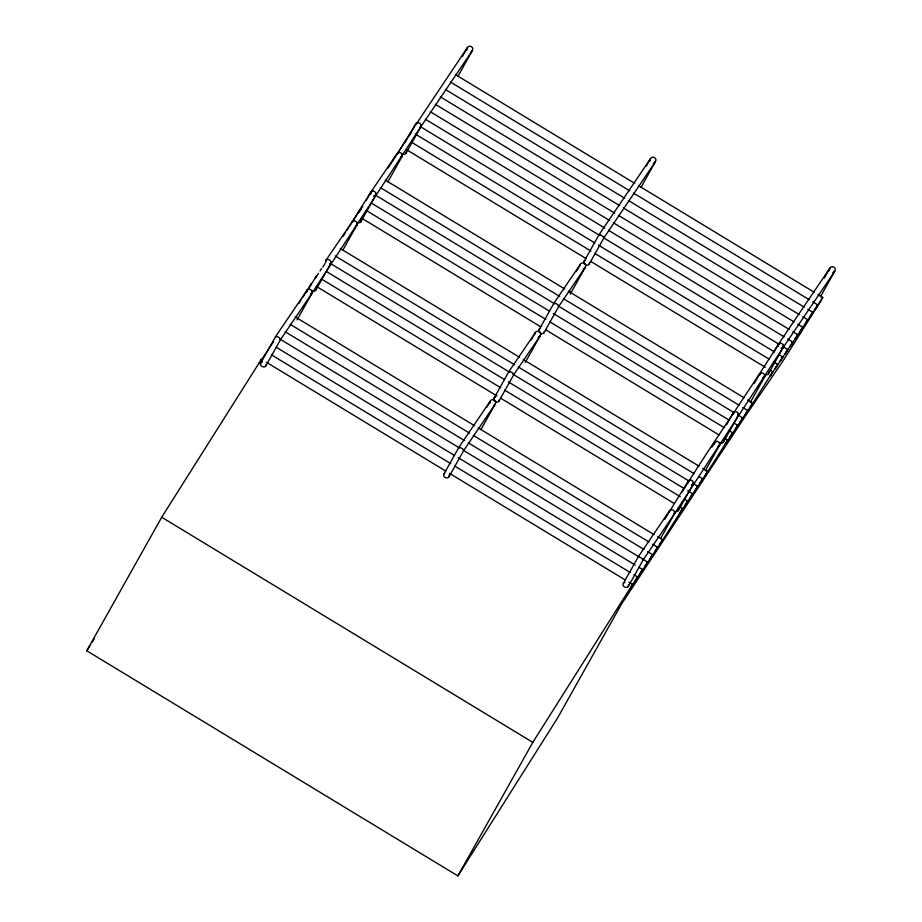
<?xml version="1.0" encoding="UTF-8"?>
<svg xmlns="http://www.w3.org/2000/svg" width="922" height="922" viewBox="0 0 922 922"><rect width="100%" height="100%" fill="white"/><g stroke="black" fill="none" stroke-linecap="round" stroke-linejoin="round"><path stroke-width="1.38" d="M415.707 124.873L467.258 47.84C469.137 44.014 474.749 47.402 472.202 50.848L457.9 76.342M623.284 583.488L638.278 556.784L669.568 510.673L671.792 509.705A2.824 2.167 32.9 0 1 674.27 511.214L674.512 513.681L660.89 537.952M315.808 290.165L330.791 263.45L330.56 260.984A2.824 2.167 32.9 0 0 328.082 259.485L326.757 259.658A2.893 2.34 29.3 0 0 325.685 262.297L325.846 260.453L352.135 221.787L370.898 192.076L397.186 153.398L399.41 152.43A2.824 2.167 32.9 0 1 401.888 153.928L402.13 156.406L387.828 181.899M664.797 519.178L688.331 480.961L690.555 479.993A2.824 2.167 32.9 0 1 693.033 481.491L693.275 483.958L678.292 510.673M534.725 334.386C534.852 329.131 543.231 331.056 540.223 335.758L525.229 362.461M579.777 265.997C579.892 260.742 588.271 262.678 585.263 267.368L570.28 294.083M405.899 153.398L420.893 126.683L420.639 124.228A2.824 2.155 32.9 0 0 418.162 122.73L415.937 123.686L396.933 154.596A2.893 2.34 29.3 0 1 397.589 152.937M820.384 296.849L834.687 271.356C837.234 267.91 831.621 264.522 829.742 268.348L778.422 344.194L778.341 346.027M768.383 373.906L783.366 347.191L783.124 344.736A2.824 2.155 32.9 0 0 780.646 343.238L778.422 344.194C747.304 394.04 713.029 441.903 682.199 491.887M297.045 319.876L312.039 293.173L311.797 290.707A2.824 2.167 32.9 0 0 309.319 289.197L307.084 290.165L307.003 292.009A2.893 2.34 29.3 0 1 308.697 289.208M342.777 250.277L357.079 224.784L356.837 222.317A2.824 2.167 32.9 0 0 354.371 220.819L351.916 222.352A2.893 2.34 29.3 0 1 353.748 220.819M360.859 221.776L375.842 195.072L375.6 192.594A2.824 2.167 32.9 0 0 373.133 191.096L370.898 192.076L370.805 193.92M669.568 510.673L669.326 511.871A2.893 2.34 29.3 0 1 670.524 509.889M688.331 480.961L688.238 482.805A2.893 2.34 29.3 0 1 689.287 480.166M705.249 470.785L719.563 445.291L719.321 442.825A2.824 2.167 32.9 0 0 716.843 441.315L714.608 442.295L714.527 444.139M734.281 411.788L733.278 414.427A2.893 2.34 29.3 0 1 734.327 411.788L735.606 411.604A2.824 2.167 32.9 0 1 738.084 413.102L738.326 415.58L723.332 442.283M761.203 372.937L759.417 375.104A2.893 2.34 29.3 0 1 761.272 372.949L761.895 372.937A2.824 2.167 32.9 0 1 764.373 374.436L764.603 376.914L750.301 402.407M817.849 294.464L822.77 297.437L820.269 301.897L782.743 361.32L745.195 416.352L621.313 604.406L557.614 717.915L457.877 875.9L86.772 650.782L161.707 517.242L261.445 359.257L258.944 363.706L273.465 341.705M260.811 362.98L275.793 336.276L307.084 290.165M308.997 287.895L311.498 283.434L302.497 297.702M265.755 365.976L280.737 339.273L312.039 293.173L420.893 126.683L472.202 50.848L471.004 52.081M315.255 278.225L316.511 276.001L309.757 286.696M360.928 208.729L359.05 212.072L362.807 206.125M366.126 200.57L370.898 192.076M404.723 142.576L405.98 140.351M408.446 137.044L415.937 123.686M462.487 56.346L467.258 47.84L466.739 50.318M443.943 473.943L458.937 447.239L490.227 401.139C492.106 397.324 497.707 400.713 495.172 404.136L480.869 429.629M486.816 407.213L490.227 401.139L489.709 403.606M448.899 476.951L463.881 450.247L495.172 404.136L493.973 405.369M493.996 398.131L508.99 371.428L535.267 332.75L531.187 340.034M498.952 401.128L513.934 374.424L540.223 335.758L538.264 337.337M539.047 329.742L554.03 303.038L580.318 264.372L576.227 271.656M543.992 332.75L558.986 306.035L585.263 267.368L583.303 268.959M584.087 261.364L599.081 234.649L650.402 158.815C652.28 154.977 657.893 158.377 655.346 161.811L641.044 187.304M589.043 264.36L604.025 237.657L655.346 161.811L653.375 163.413M646.31 166.098L650.402 158.815L649.883 161.281M457.877 875.9L532.812 742.36L632.55 584.375L628.862 582.139M628.239 586.484L643.222 559.781L674.512 513.681L783.366 347.191L834.687 271.356L832.716 272.947M632.55 584.375L630.06 588.835L637.563 576.942L633.875 574.706M637.563 576.942L635.062 581.402L642.565 569.508L638.877 567.272M642.565 569.508L640.064 573.957L647.578 562.074L642.657 559.089M711.888 447.147L714.608 442.295M647.578 562.074L645.077 566.523L652.58 554.641L647.659 551.656M652.58 554.641L650.079 559.089L657.582 547.207L652.672 544.222M657.582 547.207L655.093 551.656L662.595 539.773L657.674 536.788M726.559 424.719L733.37 412.572M662.595 539.773L660.094 544.222L682.603 508.564L680.148 507.065M682.603 508.564L680.113 513.012L687.616 501.13L685.161 499.632M687.616 501.13L685.115 505.579L692.618 493.696L687.708 490.711M754.208 383.621L759.659 373.906M692.618 493.696L690.117 498.145L697.631 486.251L692.71 483.278M697.631 486.251L695.13 490.711L702.633 478.818L698.945 476.582M702.633 478.818L700.132 483.278L707.635 471.384L702.725 468.399M773.65 352.688L778.422 344.194M707.635 471.384L705.146 475.833L727.654 440.174L725.199 438.688M727.654 440.174L725.153 444.635L732.656 432.741L728.968 430.505M732.656 432.741L730.166 437.189L737.669 425.307L733.981 423.071M737.669 425.307L735.168 429.756L742.671 417.873L737.761 414.888M742.671 417.873L740.17 422.322L747.684 410.44L742.763 407.455M747.684 410.44L745.183 414.888L752.686 403.006L747.765 400.021M752.686 403.006L750.185 407.455L772.705 371.797L770.239 370.298M824.291 278.064L829.742 268.348L829.224 270.826M772.705 371.797L770.204 376.245L777.707 364.363L774.019 362.127M777.707 364.363L775.206 368.812L782.709 356.929L779.032 354.682M782.709 356.929L780.219 361.378L787.722 349.484L782.801 346.511M787.722 349.484L785.221 353.944L792.724 342.05L787.814 339.077M792.724 342.05L790.223 346.499L797.737 334.617L792.816 331.632M797.737 334.617L795.237 339.065L802.739 327.183L797.818 324.198M802.739 327.183L800.238 331.632L807.741 319.75L802.832 316.765M807.741 319.75L805.252 324.198L812.755 312.316L807.833 309.331M812.755 312.316L810.254 316.765L817.756 304.882L812.847 301.897M817.756 304.882L815.255 309.331L822.77 297.437M298.74 303.649L300.998 300.076M316.258 276.888L318.505 273.327M320.015 270.941L321.513 268.567M322.769 267.08L325.017 263.508M343.042 236.447L345.289 232.886M346.787 230.512L360.802 208.81M388.081 168.069L405.853 140.421M405.599 141.308L407.098 138.934M409.356 135.373L410.855 132.987M86.772 650.782L90.61 644.697M92.142 642.265L94.436 638.623M402.13 156.406L401.75 156.867A2.893 2.34 29.3 0 0 402.418 155.207M375.842 195.072L374.309 196.04M325.846 260.453L326.757 259.658M357.079 224.784L355.546 225.752M330.791 263.45L329.892 264.245A2.893 2.34 29.3 0 0 330.952 261.618M764.603 376.914L763.07 377.882M738.326 415.58L737.416 416.375M719.563 445.291L718.019 446.26A2.893 2.34 29.3 0 0 719.725 443.459M693.275 483.958L691.731 484.926M420.893 126.683L419.983 127.478A2.893 2.34 29.3 0 0 421.054 124.85M312.039 293.173L310.495 294.13A2.893 2.34 29.3 0 0 312.189 291.329M783.366 347.191L781.833 348.147M674.512 513.681L673.613 514.464M400.586 157.374L401.22 157.201A2.893 2.34 29.3 0 1 400.517 157.362M463.478 450.293C464.769 449.579 457.808 445.752 459.559 448.034L280.15 339.192M603.633 237.692C604.936 237.058 597.767 233.151 599.715 235.433L420.294 126.602M558.144 305.966C561.049 306.219 552.509 301.148 554.652 303.845L375.254 194.991M513.105 374.355C515.686 374.62 508.737 370.056 509.244 371.877M279.919 339.192C282.478 339.492 275.54 334.94 276.058 336.726M642.392 559.7C644.951 560 638.012 555.447 638.531 557.234M455.341 74.555L634.751 183.386M638.439 185.622L814.161 292.228M450.339 81.989L629.749 190.831M633.437 193.067L809.159 299.662M445.326 89.422L624.736 198.265M628.424 200.5L804.145 307.095M440.324 96.856L619.734 205.698M623.422 207.934L799.144 314.529M435.322 104.301L614.732 213.132M618.408 215.368L794.142 321.962M430.309 111.735L609.719 220.565M613.407 222.801L789.128 329.396M425.307 119.169L604.717 227.999M608.405 230.235L784.126 336.841M603.391 237.669L779.113 344.275M415.292 134.036L594.702 242.866M598.39 245.102L774.111 351.708M411.512 142.219L590.921 251.049M594.609 253.285L769.109 359.142M406.51 149.652L585.919 258.483M590.829 261.468L765.329 367.325M385.269 180.113L564.679 288.955M568.355 291.191L744.089 397.785M380.256 187.546L559.666 296.388M563.354 298.624L739.075 405.219M558.352 306.058L734.073 412.653M371.474 203.163L549.65 311.256M553.338 313.492L729.06 420.086M366.472 210.596L545.882 319.438M549.57 321.674L724.058 427.52M361.459 218.041L540.868 326.872M545.789 329.857L719.056 434.965M340.218 248.502L519.628 357.333M523.316 359.568L699.037 466.163M335.216 255.936L514.626 364.766M518.302 367.002L694.036 473.608M330.203 263.369L509.612 372.2M513.3 374.436L689.022 481.042M326.423 271.552L504.611 379.634M508.299 381.881L684.02 488.476M321.421 278.986L500.83 387.816M504.518 390.052L680.24 496.658M316.419 286.419L497.05 395.999M500.738 398.235L674.005 503.343M295.167 316.88L474.576 425.722M478.264 427.958L653.986 534.553M290.165 324.313L469.575 433.156M473.263 435.391L648.984 541.986M285.163 331.759L464.573 440.589M468.249 442.825L643.982 549.42M463.247 450.259L638.969 556.853M276.37 347.363L454.558 455.456M458.246 457.692L635.189 565.036M271.368 354.809L450.777 463.639M454.465 465.875L630.187 572.47M266.366 362.242L445.775 471.073M449.452 473.309L625.185 579.903M161.707 517.242L532.812 742.36M678.131 508.206A2.893 2.34 29.3 0 1 675.25 511.468M723.493 440.439A2.893 2.34 29.3 0 1 720.289 443.09M628.389 584.652A2.893 2.34 29.3 0 1 626.626 587.452A2.893 2.34 29.3 0 1 623.122 585.332A2.893 2.34 29.3 0 1 624.897 582.52M266.055 364.789A2.893 2.34 29.3 0 1 263.68 366.968A2.893 2.34 29.3 0 1 260.58 364.605A2.893 2.34 29.3 0 1 262.413 362.023M768.545 372.062A2.893 2.34 29.3 0 1 766.055 374.862M449.049 475.107A2.893 2.34 29.3 0 1 447.516 477.873A2.893 2.34 29.3 0 1 443.978 476.213A2.893 2.34 29.3 0 1 444.9 473.159M315.969 288.321A2.893 2.34 29.3 0 1 312.765 290.96M357.24 222.951A2.893 2.34 29.3 0 1 355.477 225.752M376.003 193.228A2.893 2.34 29.3 0 1 373.525 196.04M370.736 193.908A2.893 2.34 29.3 0 1 373.214 191.108M783.527 345.358A2.893 2.34 29.3 0 1 781.049 348.159M778.26 346.038A2.893 2.34 29.3 0 1 780.738 343.226M693.563 482.771A2.893 2.34 29.3 0 1 691.661 484.926M361.021 219.943A2.893 2.34 29.3 0 1 358.531 222.744M406.199 152.199A2.893 2.34 29.3 0 1 402.176 153.87M398.143 152.614A2.893 2.34 29.3 0 1 398.788 152.441M674.812 512.482A2.893 2.34 29.3 0 1 673.556 514.464M714.458 444.127A2.893 2.34 29.3 0 1 716.221 441.327M738.476 413.736A2.893 2.34 29.3 0 1 737.37 416.364M764.764 375.07A2.893 2.34 29.3 0 1 763.001 377.87M415.649 124.873A2.893 2.34 29.3 0 1 416.894 122.903M589.331 263.173A2.893 2.34 29.3 0 1 585.32 264.845A2.893 2.34 29.3 0 1 585.044 260.569M544.291 331.551A2.893 2.34 29.3 0 1 539.67 332.773M539.197 332.208A2.893 2.34 29.3 0 1 540.004 328.958M499.24 399.941A2.893 2.34 29.3 0 1 495.909 401.934M495.218 401.612A2.893 2.34 29.3 0 1 494.618 401.151M494.157 400.597A2.893 2.34 29.3 0 1 495.61 397.163M570.13 291.617A2.893 2.34 29.3 0 1 570.522 293.519"/></g></svg>
